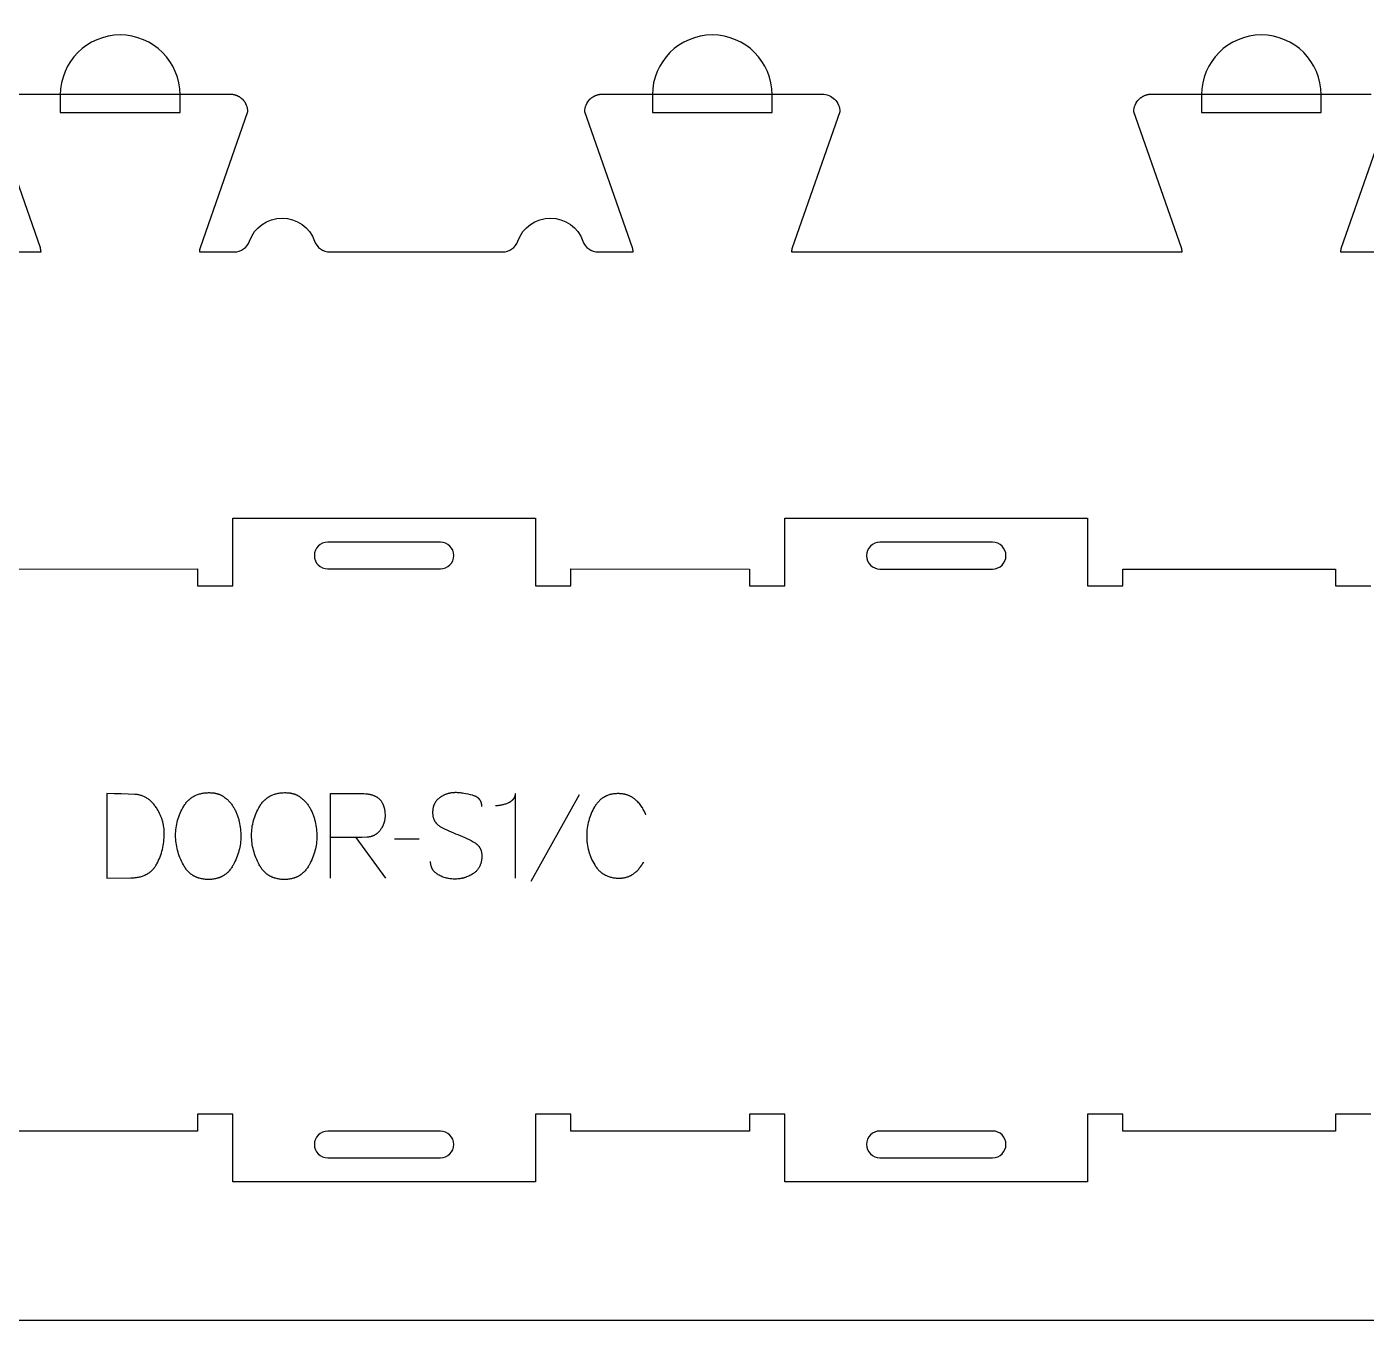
# Model space of a CAD drawing. Extents: x 0 to 4485, y 0 to 8771.
# Drawn here: x 2061.6 to 2537, y 3762.6 to 4221.7 of the extents above; entities that cross this region are included whole.
import ezdxf

# ---------------------------------------------------------------- set-up
doc = ezdxf.new("R2010")
doc.units = 0
for name, color, linetype in [('0_SHEET_SPRUCEPLY_2440X122', 1, 'CONTINUOUS'), ('1_ANYTOOL_1MMDEEP_LABELS_S', 2, 'CONTINUOUS'), ('3_ANYTOOL_CUTTHROUGH_INSID', 4, 'CONTINUOUS'), ('4_ANYTOOL_CUTTHROUGH_OUTSI', 5, 'CONTINUOUS'), ('5_ANYTOOL_HALF_MILL_9MM_IN', 3, 'CONTINUOUS')]:
    doc.layers.add(name, color=color, linetype=linetype)

msp = doc.modelspace()

# ---------------------------------------------------------------- linework, layer by layer
at = {"layer": '0_SHEET_SPRUCEPLY_2440X122'}
msp.add_lwpolyline([(371.7, 4982.59), (371.7, 3762.59), (2811.7, 3762.59), (2811.7, 4982.59)], close=True, dxfattribs=at)
at = {"layer": '1_ANYTOOL_1MMDEEP_LABELS_S', "color": 2}
for points in [[(2089.95, 3949.53), (2089.95, 3919.53), (2098.48, 3919.61), (2098.89, 3919.62), (2099.29, 3919.64), (2099.69, 3919.67), (2100.07, 3919.71), (2100.45, 3919.76), (2100.82, 3919.82), (2101.19, 3919.88), (2101.54, 3919.96), (2101.89, 3920.04), (2102.23, 3920.14), (2102.57, 3920.24), (2102.89, 3920.36), (2103.21, 3920.48), (2103.36, 3920.55), (2103.52, 3920.62), (2103.67, 3920.69), (2103.82, 3920.76), (2103.97, 3920.83), (2104.11, 3920.91), (2104.25, 3920.99), (2104.4, 3921.07), (2104.54, 3921.16), (2104.67, 3921.24), (2104.81, 3921.33), (2104.94, 3921.42), (2105.08, 3921.52), (2105.21, 3921.61), (2105.33, 3921.71), (2105.46, 3921.81), (2105.58, 3921.91), (2105.71, 3922.02), (2105.83, 3922.13), (2105.94, 3922.24), (2106.06, 3922.35), (2106.17, 3922.47), (2106.29, 3922.58), (2106.4, 3922.7), (2106.5, 3922.83), (2106.61, 3922.95), (2106.71, 3923.08), (2106.82, 3923.21), (2106.92, 3923.34), (2107.02, 3923.47), (2107.11, 3923.61), (2107.21, 3923.75), (2107.39, 3924.03), (2107.57, 3924.32), (2107.73, 3924.63), (2108.05, 3925.25), (2108.35, 3925.87), (2108.62, 3926.5), (2108.88, 3927.14), (2109.11, 3927.78), (2109.33, 3928.43), (2109.52, 3929.08), (2109.69, 3929.74), (2109.85, 3930.4), (2109.98, 3931.07), (2110.09, 3931.75), (2110.18, 3932.43), (2110.25, 3933.12), (2110.31, 3933.81), (2110.34, 3934.51), (2110.35, 3935.21), (2110.34, 3935.81), (2110.31, 3936.4), (2110.26, 3936.99), (2110.19, 3937.57), (2110.1, 3938.14), (2110.05, 3938.42), (2110, 3938.7), (2109.94, 3938.99), (2109.87, 3939.27), (2109.8, 3939.54), (2109.73, 3939.82), (2109.65, 3940.1), (2109.56, 3940.37), (2109.47, 3940.64), (2109.38, 3940.91), (2109.28, 3941.18), (2109.17, 3941.45), (2109.06, 3941.71), (2108.95, 3941.98), (2108.71, 3942.5), (2108.44, 3943.02), (2108.16, 3943.54), (2107.86, 3944.04), (2107.67, 3944.35), (2107.47, 3944.64), (2107.27, 3944.93), (2107.06, 3945.21), (2106.85, 3945.48), (2106.64, 3945.74), (2106.43, 3945.99), (2106.21, 3946.23), (2105.99, 3946.46), (2105.76, 3946.69), (2105.53, 3946.9), (2105.3, 3947.1), (2105.07, 3947.3), (2104.83, 3947.49), (2104.59, 3947.66), (2104.34, 3947.83), (2104.09, 3947.99), (2103.84, 3948.14), (2103.58, 3948.28), (2103.33, 3948.41), (2103.06, 3948.53), (2102.8, 3948.64), (2102.53, 3948.74), (2102.26, 3948.84), (2101.98, 3948.92), (2101.7, 3948.99), (2101.42, 3949.06), (2101.13, 3949.12), (2100.84, 3949.16), (2100.55, 3949.2), (2100.25, 3949.23), (2099.95, 3949.25), (2097.52, 3949.35), (2095.04, 3949.44), (2092.52, 3949.49)], [(2126.42, 3949.87), (2126.79, 3949.86), (2127.15, 3949.85), (2127.51, 3949.82), (2127.86, 3949.78), (2128.03, 3949.75), (2128.21, 3949.73), (2128.37, 3949.7), (2128.54, 3949.66), (2128.71, 3949.63), (2128.87, 3949.59), (2129.03, 3949.55), (2129.19, 3949.5), (2129.35, 3949.45), (2129.51, 3949.4), (2129.66, 3949.35), (2129.82, 3949.29), (2129.97, 3949.23), (2130.12, 3949.17), (2130.27, 3949.11), (2130.41, 3949.04), (2130.56, 3948.97), (2130.7, 3948.89), (2130.84, 3948.82), (2130.98, 3948.74), (2131.12, 3948.66), (2131.25, 3948.57), (2131.39, 3948.48), (2131.52, 3948.39), (2131.78, 3948.2), (2132.03, 3948.01), (2132.28, 3947.81), (2132.52, 3947.6), (2132.76, 3947.39), (2132.99, 3947.17), (2133.21, 3946.95), (2133.43, 3946.72), (2133.64, 3946.48), (2133.85, 3946.23), (2134.05, 3945.98), (2134.25, 3945.73), (2134.44, 3945.47), (2134.62, 3945.2), (2134.8, 3944.92), (2134.97, 3944.64), (2135.13, 3944.36), (2135.29, 3944.07), (2135.45, 3943.77), (2135.6, 3943.48), (2135.74, 3943.18), (2135.88, 3942.87), (2136.01, 3942.56), (2136.14, 3942.25), (2136.26, 3941.94), (2136.37, 3941.62), (2136.48, 3941.3), (2136.58, 3940.97), (2136.68, 3940.64), (2136.77, 3940.31), (2136.86, 3939.97), (2136.94, 3939.63), (2137.09, 3938.95), (2137.21, 3938.27), (2137.32, 3937.6), (2137.41, 3936.94), (2137.47, 3936.28), (2137.52, 3935.63), (2137.55, 3934.99), (2137.56, 3934.36), (2137.55, 3933.72), (2137.52, 3933.08), (2137.46, 3932.44), (2137.39, 3931.81), (2137.29, 3931.17), (2137.17, 3930.53), (2137.03, 3929.89), (2136.87, 3929.26), (2136.69, 3928.62), (2136.48, 3927.98), (2136.25, 3927.34), (2136.01, 3926.71), (2135.74, 3926.07), (2135.44, 3925.43), (2135.13, 3924.79), (2134.8, 3924.16), (2134.62, 3923.84), (2134.44, 3923.54), (2134.25, 3923.24), (2134.06, 3922.96), (2133.85, 3922.69), (2133.65, 3922.42), (2133.43, 3922.17), (2133.22, 3921.92), (2133.1, 3921.81), (2132.99, 3921.69), (2132.87, 3921.58), (2132.76, 3921.47), (2132.64, 3921.36), (2132.52, 3921.25), (2132.4, 3921.15), (2132.27, 3921.05), (2132.15, 3920.95), (2132.02, 3920.85), (2131.9, 3920.76), (2131.77, 3920.67), (2131.64, 3920.58), (2131.5, 3920.5), (2131.37, 3920.41), (2131.23, 3920.33), (2131.1, 3920.25), (2130.96, 3920.18), (2130.82, 3920.1), (2130.68, 3920.03), (2130.53, 3919.96), (2130.39, 3919.9), (2130.24, 3919.83), (2130.09, 3919.77), (2129.94, 3919.71), (2129.79, 3919.66), (2129.64, 3919.61), (2129.49, 3919.55), (2129.17, 3919.46), (2128.85, 3919.37), (2128.53, 3919.3), (2128.2, 3919.24), (2127.86, 3919.18), (2127.51, 3919.14), (2127.16, 3919.1), (2126.81, 3919.08), (2126.44, 3919.06), (2126.08, 3919.06), (2125.69, 3919.06), (2125.32, 3919.08), (2124.95, 3919.1), (2124.59, 3919.14), (2124.23, 3919.18), (2123.88, 3919.24), (2123.54, 3919.3), (2123.2, 3919.38), (2122.87, 3919.47), (2122.55, 3919.56), (2122.39, 3919.61), (2122.24, 3919.67), (2122.08, 3919.73), (2121.93, 3919.79), (2121.77, 3919.85), (2121.62, 3919.91), (2121.47, 3919.98), (2121.33, 3920.05), (2121.18, 3920.12), (2121.04, 3920.2), (2120.9, 3920.27), (2120.76, 3920.35), (2120.62, 3920.43), (2120.48, 3920.52), (2120.34, 3920.61), (2120.21, 3920.7), (2120.08, 3920.79), (2119.95, 3920.88), (2119.82, 3920.98), (2119.69, 3921.08), (2119.57, 3921.18), (2119.44, 3921.29), (2119.32, 3921.4), (2119.2, 3921.51), (2119.08, 3921.62), (2118.96, 3921.74), (2118.85, 3921.85), (2118.73, 3921.97), (2118.62, 3922.1), (2118.51, 3922.22), (2118.3, 3922.48), (2118.09, 3922.75), (2117.88, 3923.03), (2117.69, 3923.32), (2117.5, 3923.61), (2117.32, 3923.92), (2117.14, 3924.24), (2116.8, 3924.89), (2116.49, 3925.54), (2116.2, 3926.19), (2115.93, 3926.84), (2115.68, 3927.49), (2115.46, 3928.14), (2115.25, 3928.79), (2115.07, 3929.44), (2114.9, 3930.09), (2114.76, 3930.74), (2114.65, 3931.39), (2114.55, 3932.04), (2114.47, 3932.7), (2114.42, 3933.35), (2114.39, 3934), (2114.38, 3934.66), (2114.39, 3935.35), (2114.42, 3936.04), (2114.48, 3936.72), (2114.56, 3937.4), (2114.66, 3938.07), (2114.78, 3938.73), (2114.93, 3939.39), (2115.1, 3940.04), (2115.29, 3940.69), (2115.51, 3941.33), (2115.74, 3941.96), (2116, 3942.59), (2116.29, 3943.21), (2116.59, 3943.83), (2116.92, 3944.44), (2117.27, 3945.05), (2117.45, 3945.35), (2117.64, 3945.63), (2117.84, 3945.91), (2118.04, 3946.18), (2118.25, 3946.44), (2118.47, 3946.69), (2118.69, 3946.93), (2118.92, 3947.16), (2119.04, 3947.27), (2119.16, 3947.38), (2119.28, 3947.49), (2119.4, 3947.59), (2119.53, 3947.69), (2119.65, 3947.79), (2119.78, 3947.89), (2119.91, 3947.99), (2120.04, 3948.08), (2120.17, 3948.17), (2120.31, 3948.26), (2120.44, 3948.34), (2120.58, 3948.43), (2120.72, 3948.51), (2120.86, 3948.59), (2121, 3948.67), (2121.15, 3948.74), (2121.29, 3948.81), (2121.59, 3948.95), (2121.89, 3949.07), (2122.2, 3949.19), (2122.51, 3949.3), (2122.84, 3949.4), (2123.16, 3949.49), (2123.5, 3949.57), (2123.84, 3949.64), (2124.19, 3949.7), (2124.54, 3949.75), (2124.91, 3949.8), (2125.27, 3949.83), (2125.65, 3949.85), (2126.03, 3949.87)], [(2153.38, 3949.87), (2153.75, 3949.86), (2154.11, 3949.85), (2154.47, 3949.82), (2154.82, 3949.78), (2154.99, 3949.75), (2155.16, 3949.73), (2155.33, 3949.7), (2155.5, 3949.66), (2155.66, 3949.63), (2155.83, 3949.59), (2155.99, 3949.55), (2156.15, 3949.5), (2156.31, 3949.45), (2156.47, 3949.4), (2156.62, 3949.35), (2156.77, 3949.29), (2156.93, 3949.23), (2157.07, 3949.17), (2157.22, 3949.11), (2157.37, 3949.04), (2157.51, 3948.97), (2157.66, 3948.89), (2157.8, 3948.82), (2157.94, 3948.74), (2158.07, 3948.66), (2158.21, 3948.57), (2158.34, 3948.48), (2158.48, 3948.39), (2158.73, 3948.2), (2158.99, 3948.01), (2159.24, 3947.81), (2159.48, 3947.6), (2159.71, 3947.39), (2159.94, 3947.17), (2160.17, 3946.95), (2160.39, 3946.72), (2160.6, 3946.48), (2160.81, 3946.23), (2161.01, 3945.98), (2161.2, 3945.73), (2161.39, 3945.47), (2161.58, 3945.2), (2161.75, 3944.92), (2161.93, 3944.64), (2162.09, 3944.36), (2162.25, 3944.07), (2162.41, 3943.77), (2162.55, 3943.48), (2162.7, 3943.18), (2162.84, 3942.87), (2162.97, 3942.56), (2163.09, 3942.25), (2163.21, 3941.94), (2163.33, 3941.62), (2163.44, 3941.3), (2163.54, 3940.97), (2163.64, 3940.64), (2163.73, 3940.31), (2163.82, 3939.97), (2163.9, 3939.63), (2164.04, 3938.95), (2164.17, 3938.27), (2164.28, 3937.6), (2164.36, 3936.94), (2164.43, 3936.28), (2164.48, 3935.63), (2164.51, 3934.99), (2164.52, 3934.36), (2164.51, 3933.72), (2164.47, 3933.08), (2164.42, 3932.44), (2164.35, 3931.81), (2164.25, 3931.17), (2164.13, 3930.53), (2163.99, 3929.89), (2163.83, 3929.26), (2163.64, 3928.62), (2163.44, 3927.98), (2163.21, 3927.34), (2162.96, 3926.71), (2162.69, 3926.07), (2162.4, 3925.43), (2162.09, 3924.79), (2161.75, 3924.16), (2161.58, 3923.84), (2161.4, 3923.54), (2161.21, 3923.24), (2161.01, 3922.96), (2160.81, 3922.69), (2160.61, 3922.42), (2160.39, 3922.17), (2160.17, 3921.92), (2160.06, 3921.81), (2159.95, 3921.69), (2159.83, 3921.58), (2159.71, 3921.47), (2159.6, 3921.36), (2159.48, 3921.25), (2159.35, 3921.15), (2159.23, 3921.05), (2159.11, 3920.95), (2158.98, 3920.85), (2158.85, 3920.76), (2158.72, 3920.67), (2158.59, 3920.58), (2158.46, 3920.5), (2158.33, 3920.41), (2158.19, 3920.33), (2158.05, 3920.25), (2157.92, 3920.18), (2157.78, 3920.1), (2157.63, 3920.03), (2157.49, 3919.96), (2157.35, 3919.9), (2157.2, 3919.83), (2157.05, 3919.77), (2156.9, 3919.71), (2156.75, 3919.66), (2156.6, 3919.61), (2156.44, 3919.55), (2156.13, 3919.46), (2155.81, 3919.37), (2155.49, 3919.3), (2155.15, 3919.24), (2154.82, 3919.18), (2154.47, 3919.14), (2154.12, 3919.1), (2153.76, 3919.08), (2153.4, 3919.06), (2153.03, 3919.06), (2152.65, 3919.06), (2152.27, 3919.08), (2151.91, 3919.1), (2151.54, 3919.14), (2151.19, 3919.18), (2150.84, 3919.24), (2150.5, 3919.3), (2150.16, 3919.38), (2149.83, 3919.47), (2149.51, 3919.56), (2149.35, 3919.61), (2149.19, 3919.67), (2149.04, 3919.73), (2148.88, 3919.79), (2148.73, 3919.85), (2148.58, 3919.91), (2148.43, 3919.98), (2148.28, 3920.05), (2148.14, 3920.12), (2148, 3920.2), (2147.85, 3920.27), (2147.71, 3920.35), (2147.57, 3920.43), (2147.44, 3920.52), (2147.3, 3920.61), (2147.17, 3920.7), (2147.04, 3920.79), (2146.91, 3920.88), (2146.78, 3920.98), (2146.65, 3921.08), (2146.52, 3921.18), (2146.4, 3921.29), (2146.28, 3921.4), (2146.16, 3921.51), (2146.04, 3921.62), (2145.92, 3921.74), (2145.81, 3921.85), (2145.69, 3921.97), (2145.58, 3922.1), (2145.47, 3922.22), (2145.25, 3922.48), (2145.04, 3922.75), (2144.84, 3923.03), (2144.64, 3923.32), (2144.46, 3923.61), (2144.27, 3923.92), (2144.1, 3924.24), (2143.76, 3924.89), (2143.45, 3925.54), (2143.16, 3926.19), (2142.89, 3926.84), (2142.64, 3927.49), (2142.41, 3928.14), (2142.21, 3928.79), (2142.02, 3929.44), (2141.86, 3930.09), (2141.72, 3930.74), (2141.6, 3931.39), (2141.51, 3932.04), (2141.43, 3932.7), (2141.38, 3933.35), (2141.34, 3934), (2141.33, 3934.66), (2141.34, 3935.35), (2141.38, 3936.04), (2141.43, 3936.72), (2141.51, 3937.4), (2141.61, 3938.07), (2141.74, 3938.73), (2141.89, 3939.39), (2142.06, 3940.04), (2142.25, 3940.69), (2142.46, 3941.33), (2142.7, 3941.96), (2142.96, 3942.59), (2143.24, 3943.21), (2143.55, 3943.83), (2143.87, 3944.44), (2144.23, 3945.05), (2144.41, 3945.35), (2144.6, 3945.63), (2144.8, 3945.91), (2145, 3946.18), (2145.21, 3946.44), (2145.43, 3946.69), (2145.65, 3946.93), (2145.88, 3947.16), (2146, 3947.27), (2146.12, 3947.38), (2146.24, 3947.49), (2146.36, 3947.59), (2146.49, 3947.69), (2146.61, 3947.79), (2146.74, 3947.89), (2146.87, 3947.99), (2147, 3948.08), (2147.13, 3948.17), (2147.26, 3948.26), (2147.4, 3948.34), (2147.54, 3948.43), (2147.68, 3948.51), (2147.82, 3948.59), (2147.96, 3948.67), (2148.1, 3948.74), (2148.25, 3948.81), (2148.54, 3948.95), (2148.85, 3949.07), (2149.16, 3949.19), (2149.47, 3949.3), (2149.79, 3949.4), (2150.12, 3949.49), (2150.46, 3949.57), (2150.8, 3949.64), (2151.15, 3949.7), (2151.5, 3949.75), (2151.86, 3949.8), (2152.23, 3949.83), (2152.61, 3949.85), (2152.99, 3949.87)]]:
    msp.add_lwpolyline(points, close=True, dxfattribs=at)
for points in [[(2169.4, 3919.53), (2169.4, 3949.53), (2180.76, 3949.53), (2181.25, 3949.52), (2181.73, 3949.5), (2181.96, 3949.48), (2182.19, 3949.46), (2182.41, 3949.43), (2182.63, 3949.41), (2182.85, 3949.37), (2183.06, 3949.34), (2183.27, 3949.3), (2183.47, 3949.25), (2183.67, 3949.2), (2183.87, 3949.15), (2184.06, 3949.1), (2184.25, 3949.04), (2184.43, 3948.97), (2184.61, 3948.91), (2184.79, 3948.84), (2184.96, 3948.76), (2185.13, 3948.68), (2185.3, 3948.6), (2185.46, 3948.51), (2185.62, 3948.42), (2185.77, 3948.33), (2185.92, 3948.23), (2186.07, 3948.13), (2186.21, 3948.03), (2186.35, 3947.92), (2186.48, 3947.8), (2186.61, 3947.69), (2186.74, 3947.57), (2186.86, 3947.44), (2186.98, 3947.31), (2187.1, 3947.18), (2187.21, 3947.05), (2187.31, 3946.91), (2187.42, 3946.76), (2187.52, 3946.62), (2187.61, 3946.46), (2187.7, 3946.31), (2187.79, 3946.15), (2187.87, 3945.99), (2187.95, 3945.82), (2188.03, 3945.65), (2188.1, 3945.48), (2188.17, 3945.3), (2188.23, 3945.12), (2188.29, 3944.93), (2188.35, 3944.74), (2188.4, 3944.55), (2188.45, 3944.35), (2188.5, 3944.15), (2188.54, 3943.94), (2188.57, 3943.74), (2188.61, 3943.52), (2188.64, 3943.31), (2188.66, 3943.09), (2188.68, 3942.86), (2188.7, 3942.63), (2188.72, 3942.17), (2188.73, 3941.68), (2188.73, 3941.51), (2188.73, 3941.33), (2188.72, 3941.16), (2188.7, 3940.98), (2188.69, 3940.81), (2188.67, 3940.64), (2188.65, 3940.47), (2188.62, 3940.3), (2188.59, 3940.13), (2188.56, 3939.96), (2188.52, 3939.8), (2188.48, 3939.63), (2188.44, 3939.46), (2188.39, 3939.3), (2188.34, 3939.14), (2188.29, 3938.97), (2188.23, 3938.81), (2188.17, 3938.65), (2188.11, 3938.49), (2188.04, 3938.33), (2187.97, 3938.18), (2187.89, 3938.02), (2187.81, 3937.86), (2187.73, 3937.71), (2187.65, 3937.55), (2187.56, 3937.4), (2187.47, 3937.25), (2187.37, 3937.1), (2187.27, 3936.95), (2187.17, 3936.8), (2187.06, 3936.65), (2186.95, 3936.5), (2186.84, 3936.35), (2186.73, 3936.21), (2186.61, 3936.08), (2186.49, 3935.95), (2186.37, 3935.82), (2186.24, 3935.69), (2186.12, 3935.58), (2185.99, 3935.46), (2185.86, 3935.35), (2185.72, 3935.25), (2185.59, 3935.15), (2185.45, 3935.05), (2185.31, 3934.96), (2185.16, 3934.87), (2185.02, 3934.79), (2184.87, 3934.71), (2184.72, 3934.64), (2184.57, 3934.57), (2184.41, 3934.5), (2184.25, 3934.44), (2184.09, 3934.38), (2183.93, 3934.33), (2183.77, 3934.28), (2183.6, 3934.24), (2183.43, 3934.2), (2183.26, 3934.17), (2183.08, 3934.14), (2182.91, 3934.11), (2182.73, 3934.09), (2182.55, 3934.08), (2182.36, 3934.06), (2180.44, 3933.99), (2178.4, 3933.97), (2169.45, 3933.97)], [(2223.1, 3944.94), (2223.1, 3945.13), (2223.1, 3945.22), (2223.09, 3945.31), (2223.08, 3945.4), (2223.08, 3945.49), (2223.06, 3945.58), (2223.05, 3945.67), (2223.04, 3945.76), (2223.02, 3945.84), (2223.01, 3945.93), (2222.99, 3946.01), (2222.97, 3946.09), (2222.95, 3946.17), (2222.92, 3946.25), (2222.9, 3946.33), (2222.87, 3946.41), (2222.84, 3946.49), (2222.81, 3946.56), (2222.78, 3946.64), (2222.75, 3946.71), (2222.72, 3946.79), (2222.68, 3946.86), (2222.64, 3946.93), (2222.6, 3947), (2222.56, 3947.07), (2222.52, 3947.14), (2222.48, 3947.2), (2222.43, 3947.27), (2222.38, 3947.33), (2222.33, 3947.4), (2222.28, 3947.46), (2222.23, 3947.52), (2222.18, 3947.58), (2222.12, 3947.64), (2222.07, 3947.7), (2222.01, 3947.76), (2221.95, 3947.81), (2221.89, 3947.87), (2221.82, 3947.93), (2221.76, 3947.98), (2221.69, 3948.03), (2221.62, 3948.08), (2221.55, 3948.13), (2221.48, 3948.18), (2221.41, 3948.23), (2221.34, 3948.28), (2221.26, 3948.32), (2221.18, 3948.37), (2221.1, 3948.41), (2221.02, 3948.46), (2220.94, 3948.5), (2220.77, 3948.58), (2220.59, 3948.66), (2220.41, 3948.73), (2220.22, 3948.8), (2220.03, 3948.87), (2219.83, 3948.93), (2219.01, 3949.15), (2218.21, 3949.34), (2217.43, 3949.5), (2216.66, 3949.63), (2216.28, 3949.69), (2215.9, 3949.74), (2215.53, 3949.78), (2215.16, 3949.81), (2214.79, 3949.84), (2214.43, 3949.86), (2214.07, 3949.87), (2213.72, 3949.87), (2213.52, 3949.87), (2213.33, 3949.86), (2213.14, 3949.85), (2212.95, 3949.84), (2212.76, 3949.83), (2212.57, 3949.81), (2212.38, 3949.78), (2212.19, 3949.76), (2212.01, 3949.73), (2211.83, 3949.69), (2211.64, 3949.66), (2211.46, 3949.61), (2211.28, 3949.57), (2211.1, 3949.52), (2210.93, 3949.47), (2210.75, 3949.42), (2210.58, 3949.36), (2210.4, 3949.29), (2210.23, 3949.23), (2210.06, 3949.16), (2209.89, 3949.09), (2209.72, 3949.01), (2209.55, 3948.93), (2209.39, 3948.85), (2209.22, 3948.76), (2209.06, 3948.67), (2208.9, 3948.57), (2208.74, 3948.48), (2208.58, 3948.37), (2208.42, 3948.27), (2208.26, 3948.16), (2208.1, 3948.05), (2207.95, 3947.93), (2207.8, 3947.82), (2207.66, 3947.69), (2207.52, 3947.57), (2207.39, 3947.44), (2207.26, 3947.31), (2207.14, 3947.18), (2207.02, 3947.04), (2206.9, 3946.9), (2206.79, 3946.76), (2206.69, 3946.61), (2206.59, 3946.46), (2206.49, 3946.31), (2206.4, 3946.16), (2206.32, 3946), (2206.24, 3945.84), (2206.16, 3945.67), (2206.09, 3945.5), (2206.03, 3945.33), (2205.97, 3945.16), (2205.91, 3944.98), (2205.86, 3944.81), (2205.81, 3944.62), (2205.77, 3944.44), (2205.74, 3944.25), (2205.71, 3944.06), (2205.68, 3943.86), (2205.66, 3943.66), (2205.64, 3943.46), (2205.63, 3943.26), (2205.62, 3943.05), (2205.62, 3942.84), (2205.62, 3942.63), (2205.63, 3942.42), (2205.64, 3942.21), (2205.66, 3942), (2205.69, 3941.8), (2205.72, 3941.61), (2205.75, 3941.41), (2205.79, 3941.22), (2205.84, 3941.04), (2205.89, 3940.86), (2205.95, 3940.68), (2206.02, 3940.5), (2206.05, 3940.42), (2206.08, 3940.33), (2206.12, 3940.25), (2206.16, 3940.17), (2206.2, 3940.08), (2206.24, 3940), (2206.28, 3939.92), (2206.33, 3939.84), (2206.37, 3939.76), (2206.42, 3939.69), (2206.46, 3939.61), (2206.51, 3939.53), (2206.56, 3939.46), (2206.62, 3939.38), (2206.67, 3939.31), (2206.72, 3939.24), (2206.78, 3939.17), (2206.84, 3939.1), (2206.9, 3939.03), (2206.96, 3938.96), (2207.02, 3938.89), (2207.08, 3938.83), (2207.14, 3938.76), (2207.21, 3938.7), (2207.34, 3938.57), (2207.49, 3938.45), (2207.63, 3938.33), (2207.78, 3938.21), (2207.94, 3938.1), (2208.1, 3937.99), (2208.27, 3937.89), (2208.45, 3937.78), (2209.16, 3937.39), (2209.89, 3937.01), (2210.64, 3936.65), (2211.4, 3936.29), (2212.18, 3935.94), (2212.98, 3935.61), (2213.79, 3935.29), (2214.62, 3934.98), (2215.44, 3934.66), (2216.25, 3934.34), (2217.03, 3933.99), (2217.8, 3933.63), (2218.55, 3933.26), (2219.27, 3932.87), (2219.98, 3932.46), (2220.66, 3932.04), (2220.83, 3931.93), (2220.99, 3931.82), (2221.14, 3931.7), (2221.22, 3931.64), (2221.29, 3931.58), (2221.36, 3931.52), (2221.43, 3931.46), (2221.5, 3931.39), (2221.57, 3931.33), (2221.63, 3931.26), (2221.7, 3931.2), (2221.76, 3931.13), (2221.82, 3931.06), (2221.88, 3930.99), (2221.94, 3930.92), (2222, 3930.85), (2222.06, 3930.77), (2222.11, 3930.7), (2222.16, 3930.63), (2222.21, 3930.55), (2222.26, 3930.47), (2222.31, 3930.4), (2222.36, 3930.32), (2222.41, 3930.24), (2222.45, 3930.16), (2222.49, 3930.07), (2222.53, 3929.99), (2222.57, 3929.91), (2222.61, 3929.82), (2222.65, 3929.74), (2222.68, 3929.65), (2222.72, 3929.56), (2222.75, 3929.48), (2222.78, 3929.39), (2222.81, 3929.3), (2222.84, 3929.2), (2222.86, 3929.11), (2222.91, 3928.92), (2222.96, 3928.73), (2222.99, 3928.54), (2223.02, 3928.34), (2223.05, 3928.13), (2223.07, 3927.93), (2223.08, 3927.72), (2223.09, 3927.5), (2223.09, 3927.28), (2223.09, 3927.06), (2223.08, 3926.83), (2223.06, 3926.6), (2223.04, 3926.37), (2223.01, 3926.14), (2222.98, 3925.92), (2222.95, 3925.7), (2222.9, 3925.48), (2222.86, 3925.27), (2222.81, 3925.06), (2222.75, 3924.85), (2222.69, 3924.65), (2222.62, 3924.45), (2222.55, 3924.26), (2222.47, 3924.07), (2222.39, 3923.88), (2222.31, 3923.7), (2222.21, 3923.52), (2222.12, 3923.35), (2222.02, 3923.18), (2221.91, 3923.01), (2221.8, 3922.84), (2221.68, 3922.68), (2221.56, 3922.53), (2221.43, 3922.37), (2221.3, 3922.22), (2221.16, 3922.08), (2221.02, 3921.94), (2220.88, 3921.8), (2220.72, 3921.66), (2220.57, 3921.53), (2220.41, 3921.41), (2220.24, 3921.28), (2220.07, 3921.16), (2219.89, 3921.05), (2219.53, 3920.83), (2219.16, 3920.62), (2218.8, 3920.43), (2218.43, 3920.25), (2218.05, 3920.08), (2217.67, 3919.93), (2217.48, 3919.86), (2217.29, 3919.8), (2217.1, 3919.73), (2216.91, 3919.67), (2216.71, 3919.62), (2216.52, 3919.56), (2216.32, 3919.51), (2216.12, 3919.47), (2215.93, 3919.42), (2215.73, 3919.39), (2215.53, 3919.35), (2215.33, 3919.32), (2215.13, 3919.29), (2214.93, 3919.26), (2214.52, 3919.22), (2214.11, 3919.2), (2213.7, 3919.18), (2213.28, 3919.19), (2212.88, 3919.2), (2212.47, 3919.23), (2212.07, 3919.27), (2211.68, 3919.32), (2211.29, 3919.38), (2210.9, 3919.46), (2210.52, 3919.55), (2210.14, 3919.65), (2209.77, 3919.77), (2209.4, 3919.9), (2209.04, 3920.04), (2208.68, 3920.19), (2208.33, 3920.36), (2207.98, 3920.54), (2207.63, 3920.73), (2207.46, 3920.83), (2207.3, 3920.93), (2207.14, 3921.04), (2206.99, 3921.15), (2206.84, 3921.26), (2206.7, 3921.37), (2206.56, 3921.49), (2206.43, 3921.61), (2206.31, 3921.74), (2206.19, 3921.87), (2206.07, 3922), (2205.96, 3922.13), (2205.91, 3922.2), (2205.86, 3922.26), (2205.81, 3922.33), (2205.76, 3922.4), (2205.71, 3922.47), (2205.66, 3922.54), (2205.62, 3922.62), (2205.58, 3922.69), (2205.53, 3922.76), (2205.49, 3922.84), (2205.45, 3922.91), (2205.41, 3922.99), (2205.38, 3923.06), (2205.34, 3923.14), (2205.31, 3923.22), (2205.28, 3923.3), (2205.24, 3923.37), (2205.21, 3923.45), (2205.18, 3923.54), (2205.16, 3923.62), (2205.11, 3923.78), (2205.06, 3923.95), (2205.02, 3924.12), (2204.99, 3924.29), (2204.96, 3924.47), (2204.93, 3924.65), (2204.91, 3924.83), (2204.9, 3925.02), (2204.89, 3925.21), (2204.89, 3925.4)], [(2234.98, 3919.53), (2234.98, 3949.57), (2234.95, 3949.42), (2234.93, 3949.27), (2234.9, 3949.13), (2234.87, 3948.98), (2234.83, 3948.84), (2234.79, 3948.71), (2234.75, 3948.57), (2234.7, 3948.44), (2234.65, 3948.31), (2234.59, 3948.19), (2234.56, 3948.13), (2234.53, 3948.07), (2234.5, 3948.01), (2234.47, 3947.95), (2234.43, 3947.89), (2234.4, 3947.83), (2234.36, 3947.77), (2234.33, 3947.72), (2234.29, 3947.66), (2234.25, 3947.61), (2234.21, 3947.55), (2234.17, 3947.5), (2234.13, 3947.44), (2234.09, 3947.39), (2234.04, 3947.34), (2234, 3947.29), (2233.96, 3947.24), (2233.91, 3947.19), (2233.86, 3947.14), (2233.81, 3947.09), (2233.76, 3947.05), (2233.71, 3947), (2233.61, 3946.91), (2233.5, 3946.82), (2233.39, 3946.74), (2233.28, 3946.66), (2233.16, 3946.58), (2233.04, 3946.5), (2232.91, 3946.43), (2232.78, 3946.36), (2232.64, 3946.29), (2232.5, 3946.23), (2232.36, 3946.16), (2232.07, 3946.05), (2231.79, 3945.94), (2231.5, 3945.84), (2231.22, 3945.74), (2230.94, 3945.65), (2230.66, 3945.58), (2230.39, 3945.5), (2230.11, 3945.44), (2229.84, 3945.38), (2229.57, 3945.33), (2229.3, 3945.29), (2229.03, 3945.26), (2228.77, 3945.23), (2228.51, 3945.21), (2228.25, 3945.2), (2227.99, 3945.2)], [(2257.69, 3949.06), (2240.5, 3918.28)], [(2281.3, 3942.03), (2281.14, 3942.43), (2280.97, 3942.82), (2280.79, 3943.21), (2280.6, 3943.59), (2280.4, 3943.95), (2280.19, 3944.31), (2279.97, 3944.66), (2279.74, 3945), (2279.51, 3945.33), (2279.26, 3945.66), (2279, 3945.97), (2278.73, 3946.27), (2278.45, 3946.57), (2278.16, 3946.86), (2277.86, 3947.14), (2277.55, 3947.41), (2277.4, 3947.54), (2277.24, 3947.66), (2277.07, 3947.79), (2276.91, 3947.9), (2276.74, 3948.02), (2276.58, 3948.13), (2276.4, 3948.23), (2276.23, 3948.33), (2276.06, 3948.43), (2275.88, 3948.52), (2275.7, 3948.61), (2275.52, 3948.7), (2275.34, 3948.78), (2275.15, 3948.86), (2274.96, 3948.93), (2274.77, 3949), (2274.58, 3949.06), (2274.39, 3949.12), (2274.19, 3949.18), (2273.99, 3949.23), (2273.79, 3949.28), (2273.59, 3949.32), (2273.39, 3949.36), (2273.18, 3949.4), (2272.97, 3949.43), (2272.76, 3949.45), (2272.55, 3949.48), (2272.33, 3949.49), (2272.11, 3949.51), (2271.89, 3949.52), (2271.67, 3949.53), (2271.45, 3949.53), (2271.1, 3949.52), (2270.77, 3949.51), (2270.43, 3949.49), (2270.11, 3949.45), (2269.79, 3949.41), (2269.47, 3949.36), (2269.16, 3949.3), (2268.85, 3949.23), (2268.55, 3949.16), (2268.26, 3949.07), (2267.97, 3948.97), (2267.68, 3948.87), (2267.4, 3948.75), (2267.27, 3948.69), (2267.13, 3948.63), (2267, 3948.56), (2266.86, 3948.5), (2266.73, 3948.43), (2266.6, 3948.35), (2266.47, 3948.28), (2266.34, 3948.2), (2266.21, 3948.12), (2266.09, 3948.04), (2265.96, 3947.96), (2265.84, 3947.87), (2265.72, 3947.78), (2265.6, 3947.69), (2265.36, 3947.51), (2265.13, 3947.31), (2264.91, 3947.1), (2264.68, 3946.89), (2264.47, 3946.66), (2264.26, 3946.43), (2264.05, 3946.19), (2263.86, 3945.93), (2263.66, 3945.67), (2263.47, 3945.4), (2263.29, 3945.12), (2263.11, 3944.83), (2262.77, 3944.24), (2262.45, 3943.65), (2262.16, 3943.04), (2261.88, 3942.43), (2261.63, 3941.81), (2261.4, 3941.19), (2261.19, 3940.55), (2261.01, 3939.91), (2260.84, 3939.26), (2260.7, 3938.61), (2260.58, 3937.95), (2260.48, 3937.28), (2260.4, 3936.6), (2260.35, 3935.92), (2260.31, 3935.23), (2260.3, 3934.53), (2260.31, 3933.83), (2260.35, 3933.14), (2260.4, 3932.45), (2260.48, 3931.78), (2260.58, 3931.11), (2260.7, 3930.45), (2260.85, 3929.79), (2260.93, 3929.47), (2261.02, 3929.14), (2261.11, 3928.82), (2261.21, 3928.5), (2261.31, 3928.19), (2261.42, 3927.87), (2261.53, 3927.56), (2261.65, 3927.24), (2261.91, 3926.62), (2262.19, 3926.01), (2262.49, 3925.41), (2262.81, 3924.81), (2263.15, 3924.22), (2263.33, 3923.93), (2263.52, 3923.65), (2263.71, 3923.38), (2263.91, 3923.12), (2264.12, 3922.87), (2264.33, 3922.63), (2264.54, 3922.39), (2264.76, 3922.17), (2264.99, 3921.95), (2265.22, 3921.75), (2265.46, 3921.55), (2265.58, 3921.45), (2265.7, 3921.36), (2265.83, 3921.27), (2265.95, 3921.18), (2266.08, 3921.1), (2266.21, 3921.01), (2266.34, 3920.93), (2266.47, 3920.85), (2266.6, 3920.78), (2266.74, 3920.7), (2266.87, 3920.63), (2267.01, 3920.56), (2267.29, 3920.43), (2267.57, 3920.3), (2267.86, 3920.19), (2268.16, 3920.08), (2268.46, 3919.99), (2268.77, 3919.9), (2269.08, 3919.82), (2269.4, 3919.75), (2269.72, 3919.69), (2270.05, 3919.64), (2270.39, 3919.6), (2270.73, 3919.57), (2271.08, 3919.55), (2271.43, 3919.53), (2271.79, 3919.53), (2272.17, 3919.53), (2272.55, 3919.55), (2272.73, 3919.57), (2272.91, 3919.58), (2273.09, 3919.61), (2273.27, 3919.63), (2273.45, 3919.66), (2273.63, 3919.69), (2273.8, 3919.72), (2273.97, 3919.76), (2274.14, 3919.8), (2274.31, 3919.84), (2274.48, 3919.89), (2274.64, 3919.93), (2274.8, 3919.99), (2274.96, 3920.04), (2275.12, 3920.1), (2275.28, 3920.16), (2275.43, 3920.23), (2275.59, 3920.3), (2275.74, 3920.37), (2275.89, 3920.44), (2276.04, 3920.52), (2276.18, 3920.6), (2276.33, 3920.69), (2276.47, 3920.77), (2276.61, 3920.87), (2276.75, 3920.96), (2276.88, 3921.06), (2277.02, 3921.16), (2277.28, 3921.36), (2277.54, 3921.58), (2277.8, 3921.8), (2278.05, 3922.03), (2278.29, 3922.27), (2278.53, 3922.51), (2278.76, 3922.76), (2278.99, 3923.02), (2279.21, 3923.29), (2279.43, 3923.56), (2279.64, 3923.84), (2279.85, 3924.13), (2280.05, 3924.43), (2280.24, 3924.73), (2280.43, 3925.04), (2280.62, 3925.36)], [(2178.4, 3933.97), (2188.86, 3919.48)], [(2200.86, 3933.41), (2192.08, 3933.33)]]:
    msp.add_lwpolyline(points, dxfattribs=at)
at = {"layer": '3_ANYTOOL_CUTTHROUGH_INSID', "color": 4}
for points in [[(2208.39, 4029.3, 1), (2208.39, 4038.8), (2168.39, 4038.8, 1), (2168.39, 4029.3)], [(2404.39, 4029.26, 1), (2404.39, 4038.76), (2364.39, 4038.76, 1), (2364.39, 4029.26)], [(2208.39, 3829.72), (2168.39, 3829.72, 1), (2168.39, 3820.22), (2208.39, 3820.22, 1)], [(2404.39, 3829.76), (2364.39, 3829.76, 1), (2364.39, 3820.26), (2404.39, 3820.26, 1)]]:
    msp.add_lwpolyline(points, format="xyb", close=True, dxfattribs=at)
at = {"layer": '4_ANYTOOL_CUTTHROUGH_OUTSI', "color": 5}
for points in [[(2055.7, 4197.84), (2133.7, 4197.84), (2133.85, 4197.84), (2134, 4197.84), (2134.16, 4197.83), (2134.31, 4197.81), (2134.46, 4197.8), (2134.61, 4197.78), (2134.76, 4197.75), (2134.91, 4197.73), (2135.06, 4197.69), (2135.21, 4197.66), (2135.36, 4197.62), (2135.51, 4197.58), (2135.66, 4197.53), (2135.81, 4197.48), (2135.95, 4197.43), (2136.1, 4197.37), (2136.24, 4197.31), (2136.38, 4197.24), (2136.52, 4197.17), (2136.66, 4197.1), (2136.79, 4197.03), (2136.93, 4196.95), (2137.06, 4196.87), (2137.19, 4196.78), (2137.31, 4196.7), (2137.44, 4196.61), (2137.56, 4196.51), (2137.68, 4196.42), (2137.79, 4196.32), (2137.91, 4196.22), (2138.02, 4196.12), (2138.12, 4196.01, -0.198912), (2139.95, 4191.59), (2139.95, 4191.55), (2139.94, 4191.51), (2123.04, 4143.23), (2123.04, 4143.23, 0.061485), (2122.81, 4141.84), (2135.21, 4141.84, 0.317837), (2140.63, 4145.68, -0.317837), (2152.18, 4153.84, -0.317837), (2163.73, 4145.68, 0.317837), (2169.15, 4141.84), (2230.46, 4141.84, 0.317837), (2235.88, 4145.68, -0.317837), (2247.43, 4153.84, -0.317837), (2258.98, 4145.68, 0.317837), (2264.4, 4141.84), (2276.8, 4141.84, 0.061485), (2276.57, 4143.23), (2259.67, 4191.51), (2259.65, 4191.55), (2259.65, 4191.59), (2259.65, 4191.59, -0.198912), (2261.48, 4196.01), (2261.59, 4196.12), (2261.7, 4196.22), (2261.82, 4196.32), (2261.93, 4196.42), (2262.05, 4196.51), (2262.17, 4196.61), (2262.3, 4196.7), (2262.42, 4196.78), (2262.55, 4196.87), (2262.68, 4196.95), (2262.82, 4197.03), (2262.95, 4197.1), (2263.09, 4197.17), (2263.23, 4197.24), (2263.37, 4197.31), (2263.51, 4197.37), (2263.66, 4197.43), (2263.8, 4197.48), (2263.95, 4197.53), (2264.1, 4197.58), (2264.25, 4197.62), (2264.4, 4197.66), (2264.55, 4197.69), (2264.7, 4197.73), (2264.85, 4197.75), (2265, 4197.78), (2265.15, 4197.8), (2265.3, 4197.81), (2265.45, 4197.83), (2265.6, 4197.84), (2265.75, 4197.84), (2265.9, 4197.84), (2343.9, 4197.84, -0.414214), (2350.15, 4191.59), (2350.15, 4191.55), (2350.14, 4191.51), (2333.24, 4143.23), (2333.24, 4143.23, 0.061485), (2333.01, 4141.84), (2471.7, 4141.84, 0.061485), (2471.47, 4143.23), (2454.57, 4191.51), (2454.55, 4191.55), (2454.55, 4191.59), (2454.55, 4191.59, -0.198912), (2456.38, 4196.01), (2456.49, 4196.12), (2456.6, 4196.22), (2456.72, 4196.32), (2456.83, 4196.42), (2456.95, 4196.51), (2457.07, 4196.61), (2457.2, 4196.7), (2457.32, 4196.78), (2457.45, 4196.87), (2457.58, 4196.95), (2457.72, 4197.03), (2457.85, 4197.1), (2457.99, 4197.17), (2458.13, 4197.24), (2458.27, 4197.31), (2458.41, 4197.37), (2458.56, 4197.43), (2458.7, 4197.48), (2458.85, 4197.53), (2459, 4197.58), (2459.15, 4197.62), (2459.3, 4197.66), (2459.45, 4197.69), (2459.6, 4197.73), (2459.75, 4197.75), (2459.9, 4197.78), (2460.05, 4197.8), (2460.2, 4197.81), (2460.35, 4197.83), (2460.5, 4197.84), (2460.65, 4197.84), (2460.8, 4197.84), (2538.8, 4197.84)], [(1927.91, 4141.84), (2066.6, 4141.84, 0.061485), (2066.37, 4143.23), (2049.47, 4191.51)], [(2545.04, 4191.51), (2528.14, 4143.23), (2528.14, 4143.23, 0.061485), (2527.91, 4141.84), (2666.6, 4141.84, 0.061485)]]:
    msp.add_lwpolyline(points, format="xyb", dxfattribs=at)
for points in [[(2058.64, 4029.26), (2122.14, 4029.3), (2122.14, 4023.3), (2134.64, 4023.3), (2134.64, 4047.3), (2242.14, 4047.3), (2242.14, 4023.3), (2254.64, 4023.3), (2254.64, 4029.3), (2318.14, 4029.26), (2318.14, 4023.26), (2330.64, 4023.26), (2330.64, 4047.26), (2438.14, 4047.26), (2438.14, 4023.26), (2450.64, 4023.26), (2450.64, 4029.26), (2526.14, 4029.26), (2526.14, 4023.26), (2538.64, 4023.26)], [(2538.64, 3835.76), (2526.14, 3835.76), (2526.14, 3829.76), (2450.64, 3829.76), (2450.64, 3835.76), (2438.14, 3835.76), (2438.14, 3811.76), (2330.64, 3811.76), (2330.64, 3835.76), (2318.14, 3835.76), (2318.14, 3829.76), (2254.64, 3829.72), (2254.64, 3835.72), (2242.14, 3835.72), (2242.14, 3811.72), (2134.64, 3811.72), (2134.64, 3835.72), (2122.14, 3835.72), (2122.14, 3829.72), (2058.64, 3829.76)]]:
    msp.add_lwpolyline(points, dxfattribs=at)
at = {"layer": '5_ANYTOOL_HALF_MILL_9MM_IN'}
for points in [[(2115.95, 4197.59, 1), (2073.45, 4197.59), (2073.45, 4197.34), (2073.45, 4191.34), (2115.95, 4191.34), (2115.95, 4197.34), (2115.95, 4197.59)], [(2326.15, 4197.59, 1), (2283.65, 4197.59), (2283.65, 4197.34), (2283.65, 4191.34), (2326.15, 4191.34), (2326.15, 4197.34), (2326.15, 4197.59)], [(2521.05, 4197.59, 1), (2478.55, 4197.59), (2478.55, 4197.34), (2478.55, 4191.34), (2521.05, 4191.34), (2521.05, 4197.34), (2521.05, 4197.59)]]:
    msp.add_lwpolyline(points, format="xyb", close=True, dxfattribs=at)

doc.saveas('drawing.dxf')
